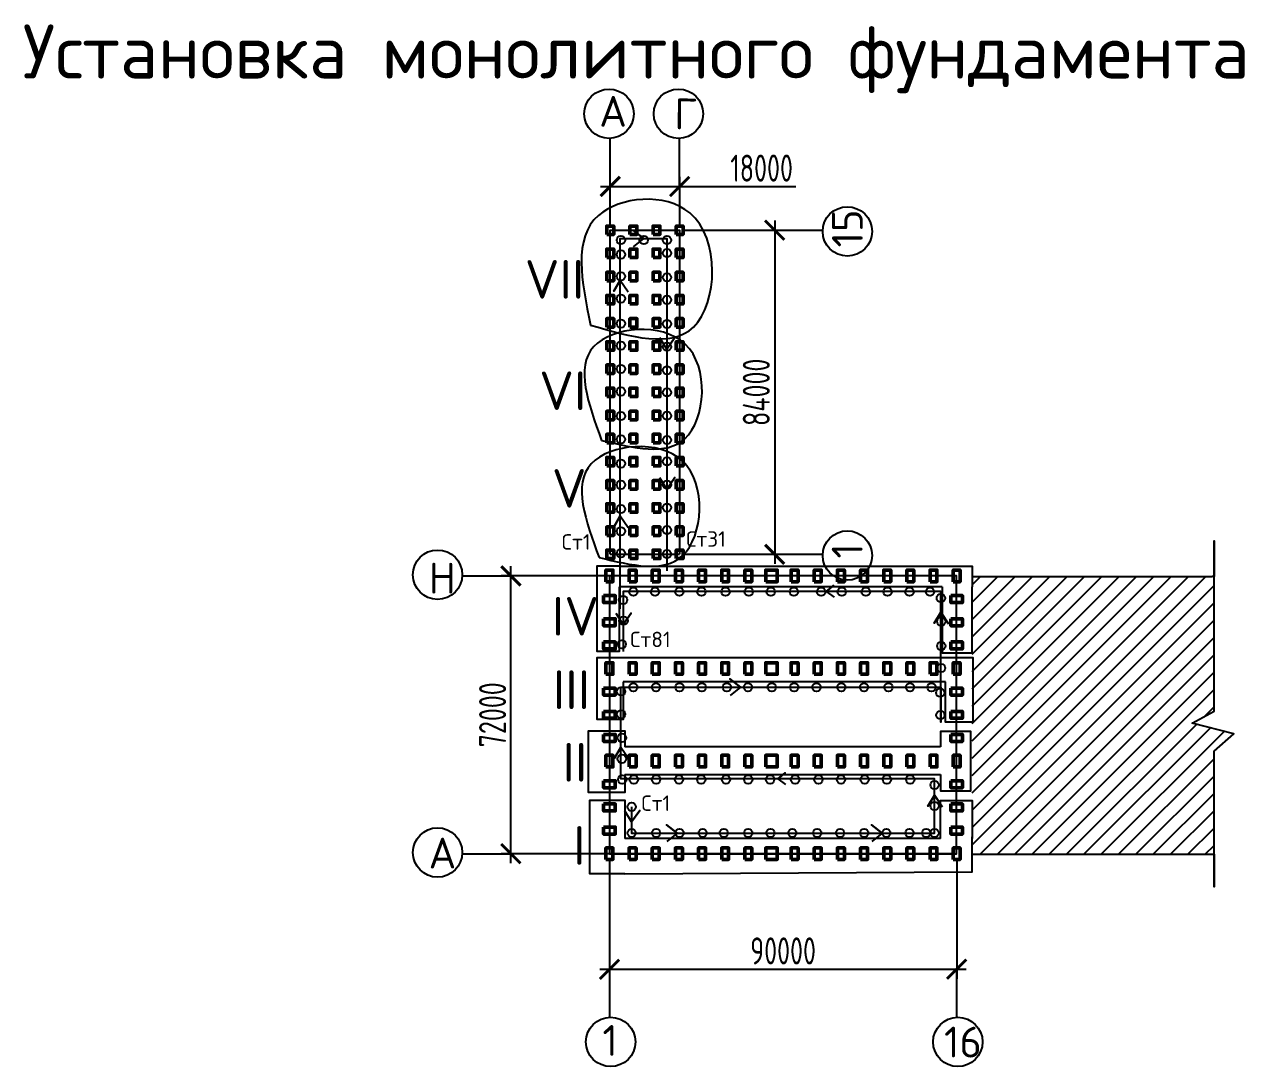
# Paper-space layout 'кал.план' of a CAD drawing. Header units: millimetres. Extents: x 0 to 2359, y 0 to 678.
# Drawn here: x 1837.6 to 1995.8, y 349.8 to 484.9 of the extents above; entities that cross this region are included whole.
import ezdxf

# ---------------------------------------------------------------- set-up
doc = ezdxf.new("R2010")
doc.units = ezdxf.units.MM
doc.header["$LTSCALE"] = 0.5
doc.layers.add('размеры', color=7, linetype='Continuous')
doc.layers.add('тонкие', color=7, linetype='Continuous')
doc.layers.add('ТОЛСТЫЕ', color=1, linetype='Continuous', lineweight=50)
doc.layers.add('ТОНКИЕе', color=7, linetype='Continuous', lineweight=25)
doc.styles.add('Наклонный', font='isocpeur.ttf', dxfattribs={"width": 0.7, "height": 3.5})
doc.styles.add('Наклонный 5', font='isocpeur.ttf', dxfattribs={"height": 7})
doc.dimstyles.new('СТРОИТЕЛЬНЫЙ', dxfattribs={"dimtxt": 3.5, "dimasz": 2.5, "dimexe": 1.25, "dimexo": 0.625, "dimtad": 1, "dimdec": 0, "dimlfac": 500, "dimdsep": 46, "dimtxsty": 'Наклонный', "dimblk1": 'ARCHTICK', "dimblk2": 'ARCHTICK', "dimsah": 1, "dimcen": 0, "dimdle": 1.25, "dimadec": 0, "dimazin": 0, "dimtfac": 0.75, "dimtdec": 0, "dimtmove": 0, "dimatfit": 3, "dimldrblk": 'ARCHTICK', "dimfxl": 1, "dimtolj": 1, "dimtzin": 0, "dimarcsym": 0})

# ---------------------------------------------------------------- blocks, each defined once
blk = doc.blocks.new('_ArchTick')
at = {"color": 0, "linetype": 'ByBlock', "const_width": 0.15}
blk.add_lwpolyline([(-0.5, -0.5), (0.5, 0.5)], dxfattribs=at)
blk = doc.blocks.new('*D833')
at = {"layer": 'Defpoints', "color": 0, "transparency": 16777216}
for p in [(1913.47, 377.41), (1958.47, 377.41), (1958.47, 362.43)]:
    blk.add_point(p, dxfattribs=at)
at = {"layer": 'размеры', "color": 0, "lineweight": -2, "transparency": 16777216}
for p, q in [((1913.47, 376.78), (1913.47, 361.18)), ((1958.47, 376.78), (1958.47, 361.18)), ((1912.22, 362.43), (1959.72, 362.43))]:
    blk.add_line(p, q, dxfattribs=at)
at = {"layer": 'размеры', "color": 0, "lineweight": -2, "transparency": 16777216, "xscale": 2.5, "yscale": 2.5, "zscale": 2.5, "rotation": 180}
blk.add_blockref('_ArchTick', (1913.47, 362.43), dxfattribs=at)
at = {"layer": 'размеры', "color": 0, "lineweight": -2, "transparency": 16777216, "xscale": 2.5, "yscale": 2.5, "zscale": 2.5}
blk.add_blockref('_ArchTick', (1958.47, 362.43), dxfattribs=at)
at = {"layer": 'размеры', "color": 0, "transparency": 16777216, "insert": (1935.97, 364.81), "char_height": 3.5, "attachment_point": 5, "style": 'Наклонный'}
blk.add_mtext('\\A1;90000', dxfattribs=at)
blk = doc.blocks.new('*D796')
at = {"layer": 'Defpoints', "color": 0, "transparency": 16777216}
for p in [(1922.57, 463.89), (1913.57, 458.21), (1922.57, 458.21)]:
    blk.add_point(p, dxfattribs=at)
at = {"layer": 'размеры', "color": 0, "lineweight": -2, "transparency": 16777216}
for p, q in [((1913.57, 458.84), (1913.57, 465.14)), ((1922.57, 458.84), (1922.57, 465.14)), ((1912.32, 463.89), (1922.57, 463.89)), ((1922.57, 463.89), (1937.61, 463.89))]:
    blk.add_line(p, q, dxfattribs=at)
at = {"layer": 'размеры', "color": 0, "lineweight": -2, "transparency": 16777216, "xscale": 2.5, "yscale": 2.5, "zscale": 2.5, "rotation": 180}
blk.add_blockref('_ArchTick', (1913.57, 463.89), dxfattribs=at)
at = {"layer": 'размеры', "color": 0, "lineweight": -2, "transparency": 16777216, "xscale": 2.5, "yscale": 2.5, "zscale": 2.5}
blk.add_blockref('_ArchTick', (1922.57, 463.89), dxfattribs=at)
at = {"layer": 'размеры', "color": 0, "transparency": 16777216, "insert": (1933.19, 466.26), "char_height": 3.5, "attachment_point": 5, "style": 'Наклонный'}
blk.add_mtext('\\A1;18000', dxfattribs=at)
blk = doc.blocks.new('*D798')
at = {"layer": 'Defpoints', "color": 0, "transparency": 16777216}
for p in [(1922.57, 458.21), (1922.57, 416.21), (1934.88, 416.21)]:
    blk.add_point(p, dxfattribs=at)
at = {"layer": 'размеры', "color": 0, "lineweight": -2, "transparency": 16777216}
for p, q in [((1934.88, 459.46), (1934.88, 414.96)), ((1923.19, 458.21), (1936.13, 458.21)), ((1923.19, 416.21), (1936.13, 416.21))]:
    blk.add_line(p, q, dxfattribs=at)
at = {"layer": 'размеры', "color": 0, "lineweight": -2, "transparency": 16777216, "xscale": 2.5, "yscale": 2.5, "zscale": 2.5}
for p, rotation in [((1934.88, 458.21), 90), ((1934.88, 416.21), 270)]:
    blk.add_blockref('_ArchTick', p, dxfattribs=dict(at, rotation=rotation))
at = {"layer": 'размеры', "color": 0, "transparency": 16777216, "insert": (1932.5, 437.21), "char_height": 3.5, "attachment_point": 5, "rotation": 90, "style": 'Наклонный'}
blk.add_mtext('\\A1;84000', dxfattribs=at)
blk = doc.blocks.new('*D799')
at = {"layer": 'Defpoints', "color": 0, "transparency": 16777216}
for p in [(1900.69, 413.41), (1958.51, 413.41), (1958.51, 377.41)]:
    blk.add_point(p, dxfattribs=at)
at = {"layer": 'размеры', "color": 0, "lineweight": -2, "transparency": 16777216}
for p, q in [((1900.69, 376.16), (1900.69, 414.66)), ((1957.88, 413.41), (1899.44, 413.41)), ((1957.88, 377.41), (1899.44, 377.41))]:
    blk.add_line(p, q, dxfattribs=at)
at = {"layer": 'размеры', "color": 0, "lineweight": -2, "transparency": 16777216, "xscale": 2.5, "yscale": 2.5, "zscale": 2.5}
for p, rotation in [((1900.69, 413.41), 90), ((1900.69, 377.41), 270)]:
    blk.add_blockref('_ArchTick', p, dxfattribs=dict(at, rotation=rotation))
at = {"layer": 'размеры', "color": 0, "transparency": 16777216, "insert": (1898.32, 395.41), "char_height": 3.5, "attachment_point": 5, "rotation": 90, "style": 'Наклонный'}
blk.add_mtext('\\A1;72000', dxfattribs=at)

psp = doc.layouts.new('кал.план')

# ---------------------------------------------------------------- hatches: boundary and pattern name
at = {"layer": 'тонкие', "transparency": 33554687}
h = psp.add_hatch(dxfattribs=at)
h.set_pattern_fill('ANSI31', scale=0.5)
h.set_pattern_definition([(45, (1571.1928, -176.864), (-1.122532, 1.122532), [])])
h.paths.add_polyline_path([(1991.8257, 413.3309), (1991.5879, 413.3309), (1960.4829, 413.3309), (1960.4829, 377.3309), (1991.8257, 377.3309), (1991.8257, 390.6893), (1994.3826, 392.9431), (1988.9765, 394.3393), (1991.8257, 395.8886)])

# ---------------------------------------------------------------- linework, layer by layer
at = {"layer": 'ТОЛСТЫЕ', "color": 0}
for points in [[(1913.1152, 457.6607), (1913.1152, 458.7607), (1914.0152, 458.7607), (1914.0152, 457.6607), (1913.1152, 457.6607)], [(1916.1152, 457.6607), (1916.1152, 458.7607), (1917.0152, 458.7607), (1917.0152, 457.6607), (1916.1152, 457.6607)], [(1919.1152, 457.6607), (1919.1152, 458.7607), (1920.0152, 458.7607), (1920.0152, 457.6607), (1919.1152, 457.6607)], [(1922.1152, 457.6607), (1922.1152, 458.7607), (1923.0152, 458.7607), (1923.0152, 457.6607), (1922.1152, 457.6607)], [(1913.1152, 454.6607), (1913.1152, 455.7607), (1914.0152, 455.7607), (1914.0152, 454.6607), (1913.1152, 454.6607)], [(1916.1152, 454.6607), (1916.1152, 455.7607), (1917.0152, 455.7607), (1917.0152, 454.6607), (1916.1152, 454.6607)], [(1919.1152, 454.6607), (1919.1152, 455.7607), (1920.0152, 455.7607), (1920.0152, 454.6607), (1919.1152, 454.6607)], [(1922.1152, 454.6607), (1922.1152, 455.7607), (1923.0152, 455.7607), (1923.0152, 454.6607), (1922.1152, 454.6607)], [(1913.1152, 451.6607), (1913.1152, 452.7607), (1914.0152, 452.7607), (1914.0152, 451.6607), (1913.1152, 451.6607)], [(1916.1152, 451.6607), (1916.1152, 452.7607), (1917.0152, 452.7607), (1917.0152, 451.6607), (1916.1152, 451.6607)], [(1919.1152, 451.6607), (1919.1152, 452.7607), (1920.0152, 452.7607), (1920.0152, 451.6607), (1919.1152, 451.6607)], [(1922.1152, 451.6607), (1922.1152, 452.7607), (1923.0152, 452.7607), (1923.0152, 451.6607), (1922.1152, 451.6607)], [(1913.1152, 448.6607), (1913.1152, 449.7607), (1914.0152, 449.7607), (1914.0152, 448.6607), (1913.1152, 448.6607)], [(1916.1152, 448.6607), (1916.1152, 449.7607), (1917.0152, 449.7607), (1917.0152, 448.6607), (1916.1152, 448.6607)], [(1919.1152, 448.6607), (1919.1152, 449.7607), (1920.0152, 449.7607), (1920.0152, 448.6607), (1919.1152, 448.6607)], [(1922.1152, 448.6607), (1922.1152, 449.7607), (1923.0152, 449.7607), (1923.0152, 448.6607), (1922.1152, 448.6607)], [(1913.1152, 445.6607), (1913.1152, 446.7607), (1914.0152, 446.7607), (1914.0152, 445.6607), (1913.1152, 445.6607)], [(1916.1152, 445.6607), (1916.1152, 446.7607), (1917.0152, 446.7607), (1917.0152, 445.6607), (1916.1152, 445.6607)], [(1919.1152, 445.6607), (1919.1152, 446.7607), (1920.0152, 446.7607), (1920.0152, 445.6607), (1919.1152, 445.6607)], [(1922.1152, 445.6607), (1922.1152, 446.7607), (1923.0152, 446.7607), (1923.0152, 445.6607), (1922.1152, 445.6607)], [(1913.1152, 442.6607), (1913.1152, 443.7607), (1914.0152, 443.7607), (1914.0152, 442.6607), (1913.1152, 442.6607)], [(1916.1152, 442.6607), (1916.1152, 443.7607), (1917.0152, 443.7607), (1917.0152, 442.6607), (1916.1152, 442.6607)], [(1919.1152, 442.6607), (1919.1152, 443.7607), (1920.0152, 443.7607), (1920.0152, 442.6607), (1919.1152, 442.6607)], [(1922.1152, 442.6607), (1922.1152, 443.7607), (1923.0152, 443.7607), (1923.0152, 442.6607), (1922.1152, 442.6607)], [(1913.1152, 439.6607), (1913.1152, 440.7607), (1914.0152, 440.7607), (1914.0152, 439.6607), (1913.1152, 439.6607)], [(1916.1152, 439.6607), (1916.1152, 440.7607), (1917.0152, 440.7607), (1917.0152, 439.6607), (1916.1152, 439.6607)], [(1919.1152, 439.6607), (1919.1152, 440.7607), (1920.0152, 440.7607), (1920.0152, 439.6607), (1919.1152, 439.6607)], [(1922.1152, 439.6607), (1922.1152, 440.7607), (1923.0152, 440.7607), (1923.0152, 439.6607), (1922.1152, 439.6607)], [(1913.1152, 436.6607), (1913.1152, 437.7607), (1914.0152, 437.7607), (1914.0152, 436.6607), (1913.1152, 436.6607)], [(1916.1152, 436.6607), (1916.1152, 437.7607), (1917.0152, 437.7607), (1917.0152, 436.6607), (1916.1152, 436.6607)], [(1919.1152, 436.6607), (1919.1152, 437.7607), (1920.0152, 437.7607), (1920.0152, 436.6607), (1919.1152, 436.6607)], [(1922.1152, 436.6607), (1922.1152, 437.7607), (1923.0152, 437.7607), (1923.0152, 436.6607), (1922.1152, 436.6607)], [(1913.1152, 433.6607), (1913.1152, 434.7607), (1914.0152, 434.7607), (1914.0152, 433.6607), (1913.1152, 433.6607)], [(1916.1152, 433.6607), (1916.1152, 434.7607), (1917.0152, 434.7607), (1917.0152, 433.6607), (1916.1152, 433.6607)], [(1919.1152, 433.6607), (1919.1152, 434.7607), (1920.0152, 434.7607), (1920.0152, 433.6607), (1919.1152, 433.6607)], [(1922.1152, 433.6607), (1922.1152, 434.7607), (1923.0152, 434.7607), (1923.0152, 433.6607), (1922.1152, 433.6607)], [(1913.1152, 430.6607), (1913.1152, 431.7607), (1914.0152, 431.7607), (1914.0152, 430.6607), (1913.1152, 430.6607)], [(1916.1152, 430.6607), (1916.1152, 431.7607), (1917.0152, 431.7607), (1917.0152, 430.6607), (1916.1152, 430.6607)], [(1919.1152, 430.6607), (1919.1152, 431.7607), (1920.0152, 431.7607), (1920.0152, 430.6607), (1919.1152, 430.6607)], [(1922.1152, 430.6607), (1922.1152, 431.7607), (1923.0152, 431.7607), (1923.0152, 430.6607), (1922.1152, 430.6607)], [(1913.1152, 427.6607), (1913.1152, 428.7607), (1914.0152, 428.7607), (1914.0152, 427.6607), (1913.1152, 427.6607)], [(1916.1152, 427.6607), (1916.1152, 428.7607), (1917.0152, 428.7607), (1917.0152, 427.6607), (1916.1152, 427.6607)], [(1919.1152, 427.6607), (1919.1152, 428.7607), (1920.0152, 428.7607), (1920.0152, 427.6607), (1919.1152, 427.6607)], [(1922.1152, 427.6607), (1922.1152, 428.7607), (1923.0152, 428.7607), (1923.0152, 427.6607), (1922.1152, 427.6607)], [(1913.1152, 424.6607), (1913.1152, 425.7607), (1914.0152, 425.7607), (1914.0152, 424.6607), (1913.1152, 424.6607)], [(1916.1152, 424.6607), (1916.1152, 425.7607), (1917.0152, 425.7607), (1917.0152, 424.6607), (1916.1152, 424.6607)], [(1919.1152, 424.6607), (1919.1152, 425.7607), (1920.0152, 425.7607), (1920.0152, 424.6607), (1919.1152, 424.6607)], [(1922.1152, 424.6607), (1922.1152, 425.7607), (1923.0152, 425.7607), (1923.0152, 424.6607), (1922.1152, 424.6607)], [(1913.1152, 421.6607), (1913.1152, 422.7607), (1914.0152, 422.7607), (1914.0152, 421.6607), (1913.1152, 421.6607)], [(1916.1152, 421.6607), (1916.1152, 422.7607), (1917.0152, 422.7607), (1917.0152, 421.6607), (1916.1152, 421.6607)], [(1919.1152, 421.6607), (1919.1152, 422.7607), (1920.0152, 422.7607), (1920.0152, 421.6607), (1919.1152, 421.6607)], [(1922.1152, 421.6607), (1922.1152, 422.7607), (1923.0152, 422.7607), (1923.0152, 421.6607), (1922.1152, 421.6607)], [(1913.1152, 418.6607), (1913.1152, 419.7607), (1914.0152, 419.7607), (1914.0152, 418.6607), (1913.1152, 418.6607)], [(1913.1152, 418.6607), (1913.1152, 419.7607), (1914.0152, 419.7607), (1914.0152, 418.6607), (1913.1152, 418.6607)], [(1916.1152, 418.6607), (1916.1152, 419.7607), (1917.0152, 419.7607), (1917.0152, 418.6607), (1916.1152, 418.6607)], [(1916.1152, 418.6607), (1916.1152, 419.7607), (1917.0152, 419.7607), (1917.0152, 418.6607), (1916.1152, 418.6607)], [(1919.1152, 418.6607), (1919.1152, 419.7607), (1920.0152, 419.7607), (1920.0152, 418.6607), (1919.1152, 418.6607)], [(1919.1152, 418.6607), (1919.1152, 419.7607), (1920.0152, 419.7607), (1920.0152, 418.6607), (1919.1152, 418.6607)], [(1922.1152, 418.6607), (1922.1152, 419.7607), (1923.0152, 419.7607), (1923.0152, 418.6607), (1922.1152, 418.6607)], [(1922.1152, 418.6607), (1922.1152, 419.7607), (1923.0152, 419.7607), (1923.0152, 418.6607), (1922.1152, 418.6607)], [(1913.1152, 415.6607), (1913.1152, 416.7607), (1914.0152, 416.7607), (1914.0152, 415.6607), (1913.1152, 415.6607)], [(1916.1152, 415.6607), (1916.1152, 416.7607), (1917.0152, 416.7607), (1917.0152, 415.6607), (1916.1152, 415.6607)], [(1919.1152, 415.6607), (1919.1152, 416.7607), (1920.0152, 416.7607), (1920.0152, 415.6607), (1919.1152, 415.6607)], [(1922.1152, 415.6607), (1922.1152, 416.7607), (1923.0152, 416.7607), (1923.0152, 415.6607), (1922.1152, 415.6607)], [(1913.0152, 412.6578), (1913.0152, 414.1578), (1913.9152, 414.1578), (1913.9152, 412.6578), (1913.0152, 412.6578)], [(1916.0152, 412.6578), (1916.0152, 414.1578), (1916.9152, 414.1578), (1916.9152, 412.6578), (1916.0152, 412.6578)], [(1919.0152, 412.6578), (1919.0152, 414.1578), (1919.9152, 414.1578), (1919.9152, 412.6578), (1919.0152, 412.6578)], [(1922.0152, 412.6578), (1922.0152, 414.1578), (1922.9152, 414.1578), (1922.9152, 412.6578), (1922.0152, 412.6578)], [(1925.0152, 412.6578), (1925.0152, 414.1578), (1925.9152, 414.1578), (1925.9152, 412.6578), (1925.0152, 412.6578)], [(1928.0152, 412.6578), (1928.0152, 414.1578), (1928.9152, 414.1578), (1928.9152, 412.6578), (1928.0152, 412.6578)], [(1931.0152, 412.6578), (1931.0152, 414.1578), (1931.9152, 414.1578), (1931.9152, 412.6578), (1931.0152, 412.6578)], [(1933.7152, 412.6578), (1933.7152, 414.1578), (1935.2152, 414.1578), (1935.2152, 412.6578), (1933.7152, 412.6578)], [(1937.0152, 412.6578), (1937.0152, 414.1578), (1937.9152, 414.1578), (1937.9152, 412.6578), (1937.0152, 412.6578)], [(1940.0152, 412.6578), (1940.0152, 414.1578), (1940.9152, 414.1578), (1940.9152, 412.6578), (1940.0152, 412.6578)], [(1943.0152, 412.6578), (1943.0152, 414.1578), (1943.9152, 414.1578), (1943.9152, 412.6578), (1943.0152, 412.6578)], [(1946.0152, 412.6578), (1946.0152, 414.1578), (1946.9152, 414.1578), (1946.9152, 412.6578), (1946.0152, 412.6578)], [(1949.0152, 412.6578), (1949.0152, 414.1578), (1949.9152, 414.1578), (1949.9152, 412.6578), (1949.0152, 412.6578)], [(1952.0152, 412.6578), (1952.0152, 414.1578), (1952.9152, 414.1578), (1952.9152, 412.6578), (1952.0152, 412.6578)], [(1955.0152, 412.6578), (1955.0152, 414.1578), (1955.9152, 414.1578), (1955.9152, 412.6578), (1955.0152, 412.6578)], [(1958.0152, 412.6578), (1958.0152, 414.1578), (1958.9152, 414.1578), (1958.9152, 412.6578), (1958.0152, 412.6578)], [(1912.7152, 410.8578), (1914.2152, 410.8578), (1914.2152, 409.9578), (1912.7152, 409.9578), (1912.7152, 410.8578)], [(1957.7152, 410.8578), (1959.2152, 410.8578), (1959.2152, 409.9578), (1957.7152, 409.9578), (1957.7152, 410.8578)], [(1912.7152, 407.8578), (1914.2152, 407.8578), (1914.2152, 406.9578), (1912.7152, 406.9578), (1912.7152, 407.8578)], [(1957.7152, 407.8578), (1959.2152, 407.8578), (1959.2152, 406.9578), (1957.7152, 406.9578), (1957.7152, 407.8578)], [(1912.7152, 404.8578), (1914.2152, 404.8578), (1914.2152, 403.9578), (1912.7152, 403.9578), (1912.7152, 404.8578)], [(1957.7152, 404.8578), (1959.2152, 404.8578), (1959.2152, 403.9578), (1957.7152, 403.9578), (1957.7152, 404.8578)], [(1913.0152, 400.6578), (1913.0152, 402.1578), (1913.9152, 402.1578), (1913.9152, 400.6578), (1913.0152, 400.6578)], [(1916.0152, 400.6578), (1916.0152, 402.1578), (1916.9152, 402.1578), (1916.9152, 400.6578), (1916.0152, 400.6578)], [(1919.0152, 400.6578), (1919.0152, 402.1578), (1919.9152, 402.1578), (1919.9152, 400.6578), (1919.0152, 400.6578)], [(1922.0152, 400.6578), (1922.0152, 402.1578), (1922.9152, 402.1578), (1922.9152, 400.6578), (1922.0152, 400.6578)], [(1925.0152, 400.6578), (1925.0152, 402.1578), (1925.9152, 402.1578), (1925.9152, 400.6578), (1925.0152, 400.6578)], [(1928.0152, 400.6578), (1928.0152, 402.1578), (1928.9152, 402.1578), (1928.9152, 400.6578), (1928.0152, 400.6578)], [(1931.0152, 400.6578), (1931.0152, 402.1578), (1931.9152, 402.1578), (1931.9152, 400.6578), (1931.0152, 400.6578)], [(1933.7152, 400.6578), (1933.7152, 402.1578), (1935.2152, 402.1578), (1935.2152, 400.6578), (1933.7152, 400.6578)], [(1937.0152, 400.6578), (1937.0152, 402.1578), (1937.9152, 402.1578), (1937.9152, 400.6578), (1937.0152, 400.6578)], [(1940.0152, 400.6578), (1940.0152, 402.1578), (1940.9152, 402.1578), (1940.9152, 400.6578), (1940.0152, 400.6578)], [(1943.0152, 400.6578), (1943.0152, 402.1578), (1943.9152, 402.1578), (1943.9152, 400.6578), (1943.0152, 400.6578)], [(1946.0152, 400.6578), (1946.0152, 402.1578), (1946.9152, 402.1578), (1946.9152, 400.6578), (1946.0152, 400.6578)], [(1949.0152, 400.6578), (1949.0152, 402.1578), (1949.9152, 402.1578), (1949.9152, 400.6578), (1949.0152, 400.6578)], [(1952.0152, 400.6578), (1952.0152, 402.1578), (1952.9152, 402.1578), (1952.9152, 400.6578), (1952.0152, 400.6578)], [(1955.0152, 400.6578), (1955.0152, 402.1578), (1955.9152, 402.1578), (1955.9152, 400.6578), (1955.0152, 400.6578)], [(1958.0152, 400.6578), (1958.0152, 402.1578), (1958.9152, 402.1578), (1958.9152, 400.6578), (1958.0152, 400.6578)], [(1912.7152, 398.8578), (1914.2152, 398.8578), (1914.2152, 397.9578), (1912.7152, 397.9578), (1912.7152, 398.8578)], [(1957.7152, 398.8578), (1959.2152, 398.8578), (1959.2152, 397.9578), (1957.7152, 397.9578), (1957.7152, 398.8578)], [(1912.7152, 395.8578), (1914.2152, 395.8578), (1914.2152, 394.9578), (1912.7152, 394.9578), (1912.7152, 395.8578)], [(1957.7152, 395.8578), (1959.2152, 395.8578), (1959.2152, 394.9578), (1957.7152, 394.9578), (1957.7152, 395.8578)], [(1912.7152, 392.8578), (1914.2152, 392.8578), (1914.2152, 391.9578), (1912.7152, 391.9578), (1912.7152, 392.8578)], [(1957.7152, 392.8578), (1959.2152, 392.8578), (1959.2152, 391.9578), (1957.7152, 391.9578), (1957.7152, 392.8578)], [(1913.0152, 388.6578), (1913.0152, 390.1578), (1913.9152, 390.1578), (1913.9152, 388.6578), (1913.0152, 388.6578)], [(1916.0152, 388.6578), (1916.0152, 390.1578), (1916.9152, 390.1578), (1916.9152, 388.6578), (1916.0152, 388.6578)], [(1919.0152, 388.6578), (1919.0152, 390.1578), (1919.9152, 390.1578), (1919.9152, 388.6578), (1919.0152, 388.6578)], [(1922.0152, 388.6578), (1922.0152, 390.1578), (1922.9152, 390.1578), (1922.9152, 388.6578), (1922.0152, 388.6578)], [(1925.0152, 388.6578), (1925.0152, 390.1578), (1925.9152, 390.1578), (1925.9152, 388.6578), (1925.0152, 388.6578)], [(1928.0152, 388.6578), (1928.0152, 390.1578), (1928.9152, 390.1578), (1928.9152, 388.6578), (1928.0152, 388.6578)], [(1931.0152, 388.6578), (1931.0152, 390.1578), (1931.9152, 390.1578), (1931.9152, 388.6578), (1931.0152, 388.6578)], [(1933.7152, 388.6578), (1933.7152, 390.1578), (1935.2152, 390.1578), (1935.2152, 388.6578), (1933.7152, 388.6578)], [(1937.0152, 388.6578), (1937.0152, 390.1578), (1937.9152, 390.1578), (1937.9152, 388.6578), (1937.0152, 388.6578)], [(1940.0152, 388.6578), (1940.0152, 390.1578), (1940.9152, 390.1578), (1940.9152, 388.6578), (1940.0152, 388.6578)], [(1943.0152, 388.6578), (1943.0152, 390.1578), (1943.9152, 390.1578), (1943.9152, 388.6578), (1943.0152, 388.6578)], [(1946.0152, 388.6578), (1946.0152, 390.1578), (1946.9152, 390.1578), (1946.9152, 388.6578), (1946.0152, 388.6578)], [(1949.0152, 388.6578), (1949.0152, 390.1578), (1949.9152, 390.1578), (1949.9152, 388.6578), (1949.0152, 388.6578)], [(1952.0152, 388.6578), (1952.0152, 390.1578), (1952.9152, 390.1578), (1952.9152, 388.6578), (1952.0152, 388.6578)], [(1955.0152, 388.6578), (1955.0152, 390.1578), (1955.9152, 390.1578), (1955.9152, 388.6578), (1955.0152, 388.6578)], [(1958.0152, 388.6578), (1958.0152, 390.1578), (1958.9152, 390.1578), (1958.9152, 388.6578), (1958.0152, 388.6578)], [(1912.7152, 386.8578), (1914.2152, 386.8578), (1914.2152, 385.9578), (1912.7152, 385.9578), (1912.7152, 386.8578)], [(1957.7152, 386.8578), (1959.2152, 386.8578), (1959.2152, 385.9578), (1957.7152, 385.9578), (1957.7152, 386.8578)], [(1912.7152, 383.8578), (1914.2152, 383.8578), (1914.2152, 382.9578), (1912.7152, 382.9578), (1912.7152, 383.8578)], [(1957.7152, 383.8578), (1959.2152, 383.8578), (1959.2152, 382.9578), (1957.7152, 382.9578), (1957.7152, 383.8578)], [(1912.7152, 380.8578), (1914.2152, 380.8578), (1914.2152, 379.9578), (1912.7152, 379.9578), (1912.7152, 380.8578)], [(1957.7152, 380.8578), (1959.2152, 380.8578), (1959.2152, 379.9578), (1957.7152, 379.9578), (1957.7152, 380.8578)], [(1913.0152, 376.6578), (1913.0152, 378.1578), (1913.9152, 378.1578), (1913.9152, 376.6578), (1913.0152, 376.6578)], [(1916.0152, 376.6578), (1916.0152, 378.1578), (1916.9152, 378.1578), (1916.9152, 376.6578), (1916.0152, 376.6578)], [(1919.0152, 376.6578), (1919.0152, 378.1578), (1919.9152, 378.1578), (1919.9152, 376.6578), (1919.0152, 376.6578)], [(1922.0152, 376.6578), (1922.0152, 378.1578), (1922.9152, 378.1578), (1922.9152, 376.6578), (1922.0152, 376.6578)], [(1925.0152, 376.6578), (1925.0152, 378.1578), (1925.9152, 378.1578), (1925.9152, 376.6578), (1925.0152, 376.6578)], [(1928.0152, 376.6578), (1928.0152, 378.1578), (1928.9152, 378.1578), (1928.9152, 376.6578), (1928.0152, 376.6578)], [(1931.0152, 376.6578), (1931.0152, 378.1578), (1931.9152, 378.1578), (1931.9152, 376.6578), (1931.0152, 376.6578)], [(1933.7152, 376.6578), (1933.7152, 378.1578), (1935.2152, 378.1578), (1935.2152, 376.6578), (1933.7152, 376.6578)], [(1937.0152, 376.6578), (1937.0152, 378.1578), (1937.9152, 378.1578), (1937.9152, 376.6578), (1937.0152, 376.6578)], [(1940.0152, 376.6578), (1940.0152, 378.1578), (1940.9152, 378.1578), (1940.9152, 376.6578), (1940.0152, 376.6578)], [(1943.0152, 376.6578), (1943.0152, 378.1578), (1943.9152, 378.1578), (1943.9152, 376.6578), (1943.0152, 376.6578)], [(1946.0152, 376.6578), (1946.0152, 378.1578), (1946.9152, 378.1578), (1946.9152, 376.6578), (1946.0152, 376.6578)], [(1949.0152, 376.6578), (1949.0152, 378.1578), (1949.9152, 378.1578), (1949.9152, 376.6578), (1949.0152, 376.6578)], [(1952.0152, 376.6578), (1952.0152, 378.1578), (1952.9152, 378.1578), (1952.9152, 376.6578), (1952.0152, 376.6578)], [(1955.0152, 376.6578), (1955.0152, 378.1578), (1955.9152, 378.1578), (1955.9152, 376.6578), (1955.0152, 376.6578)], [(1958.0152, 376.6578), (1958.0152, 378.1578), (1958.9152, 378.1578), (1958.9152, 376.6578), (1958.0152, 376.6578)]]:
    psp.add_lwpolyline(points, dxfattribs=at)
at = {"layer": 'ТОНКИЕе', "color": 0}
for points in [[(1913.5652, 463.8883), (1913.5652, 470.113)], [(1922.5652, 463.8883), (1922.5652, 470.113)], [(1913.5652, 416.2107), (1913.5652, 458.2107), (1922.5652, 458.2107), (1922.5652, 416.2107)], [(1934.8797, 458.2107), (1941.1044, 458.2107)], [(1960.4829, 377.3309), (1991.8257, 377.3309), (1991.8257, 373.1102), (1991.8257, 390.6893), (1994.3826, 392.9431), (1988.9765, 394.3393), (1991.8257, 395.8886), (1991.8257, 417.971), (1991.8257, 413.3309), (1991.5879, 413.3309)], [(1913.5652, 416.2107), (1922.5652, 416.2107)], [(1934.8797, 416.2107), (1941.1044, 416.2107)], [(1914.7758, 414.6822), (1911.8194, 414.6822), (1911.8194, 403.6422), (1914.7758, 403.6422), (1914.7758, 411.9797)], [(1914.7758, 414.6822), (1960.4829, 414.6822), (1960.4829, 411.9797)], [(1894.4671, 413.4078), (1900.6918, 413.4078)], [(1913.4652, 377.4078), (1958.4652, 377.4078), (1958.4652, 413.4078), (1913.4652, 413.4078), (1913.4652, 377.4078)], [(1960.4829, 413.3309), (1991.5879, 413.3309)], [(1956.5818, 411.9797), (1914.7758, 411.9797)], [(1956.5818, 411.9797), (1956.5818, 403.4508), (1960.4829, 403.4508), (1960.4829, 411.9797)], [(1915.2542, 399.6959), (1915.2542, 394.8107), (1911.8775, 394.8107), (1911.8775, 402.8567), (1915.2542, 402.8567)], [(1915.2542, 402.8567), (1957.0026, 402.8567)], [(1957.0026, 402.8567), (1960.544, 402.8567), (1960.544, 394.4708), (1957.0026, 394.4708), (1957.0026, 399.6959)], [(1957.0026, 399.6959), (1915.2542, 399.6959)], [(1915.4501, 387.6624), (1915.4501, 385.3204), (1910.7708, 385.3204), (1910.7708, 393.3501), (1915.4501, 393.3501), (1915.4501, 391.2471)], [(1956.3675, 387.6624), (1956.3675, 385.5437), (1960.3092, 385.5437), (1960.3092, 393.2546), (1956.3675, 393.2546), (1956.3675, 391.2471)], [(1956.3675, 391.2471), (1915.4501, 391.2471)], [(1915.4501, 387.6624), (1956.3675, 387.6624)], [(1915.4501, 374.8164), (1910.9104, 374.8164), (1910.9104, 384.3588), (1915.4501, 384.3588), (1915.4501, 379.382)], [(1956.3675, 379.382), (1956.3675, 384.3115), (1960.4669, 384.3115), (1960.4669, 379.382)], [(1915.4501, 374.8164), (1960.4829, 375.0481), (1960.4829, 379.6138)], [(1894.4671, 377.4078), (1900.6918, 377.4078)], [(1913.4652, 362.4347), (1913.4652, 356.2099)], [(1958.4652, 362.4347), (1958.4652, 356.2099)]]:
    psp.add_lwpolyline(points, dxfattribs=at)
at = {"layer": 'ТОНКИЕе', "color": 1}
for points in [[(1914.8731, 409.1321), (1914.8731, 457.123), (1920.9093, 457.123), (1920.9093, 414.0684)], [(1917.8912, 457.123), (1916.5191, 458.2029), (1917.8912, 457.123), (1916.5514, 456.042)], [(1914.8731, 451.7435), (1914.0161, 450.3077), (1914.8731, 451.7435), (1915.878, 450.2262)], [(1920.9093, 442.8093), (1921.9514, 444.2944), (1920.9093, 442.8093), (1920.0032, 444.2518)], [(1920.9093, 424.6607), (1921.9514, 426.1457), (1920.9093, 424.6607), (1920.0032, 426.1032)], [(1914.8731, 421.1819), (1914.0161, 419.7461), (1914.8731, 421.1819), (1915.878, 419.6646)], [(1916.3447, 383.4831), (1916.3447, 380.0856), (1955.6012, 380.0856), (1955.6012, 387.128), (1914.9583, 387.128), (1914.9583, 398.978), (1956.4023, 398.978), (1956.4023, 394.4362), (1956.4023, 411.4012), (1915.2256, 411.4012), (1915.2256, 403.6028)], [(1941.5656, 411.4012), (1942.5147, 412.173), (1941.5656, 411.4012), (1942.5866, 410.6533)], [(1915.2256, 407.093), (1916.2677, 408.578), (1915.2256, 407.093), (1914.3195, 408.5354)], [(1956.4023, 408.7131), (1955.5453, 407.2773), (1956.4023, 408.7131), (1957.4072, 407.1958)], [(1930.4347, 398.978), (1929.0626, 400.0578), (1930.4347, 398.978), (1929.0948, 397.897)], [(1914.9583, 391.2301), (1914.1013, 389.7943), (1914.9583, 391.2301), (1915.9632, 389.7127)], [(1935.2798, 387.128), (1936.2289, 387.8998), (1935.2798, 387.128), (1936.3008, 386.3802)], [(1955.6012, 384.9889), (1954.7442, 383.5531), (1955.6012, 384.9889), (1956.6061, 383.4716)], [(1916.3447, 381.5324), (1917.3868, 383.0174), (1916.3447, 381.5324), (1915.4386, 382.9748)], [(1922.224, 380.0856), (1920.8519, 381.1654), (1922.224, 380.0856), (1920.8842, 379.0045)], [(1948.7984, 380.0856), (1947.4263, 381.1654), (1948.7984, 380.0856), (1947.4586, 379.0045)], [(1956.3675, 379.382), (1915.4501, 379.382)]]:
    psp.add_lwpolyline(points, dxfattribs=at)
at = {"layer": 'ТОНКИЕе', "color": 0}
for centre in [(1913.4094, 473.3092), (1922.4094, 473.3092), (1944.3006, 458.0549), (1944.3006, 416.0549), (1891.188, 413.5635), (1891.188, 377.5635), (1913.621, 353.0137), (1958.621, 353.0137)]:
    psp.add_circle(centre, 3.2, dxfattribs=at)
at = {"layer": 'ТОНКИЕе', "color": 1}
for centre in [(1914.9503, 456.9343), (1917.9139, 456.9343), (1920.923, 456.9343), (1914.9503, 455.0669), (1920.923, 455.2491), (1914.9503, 452.243), (1920.923, 452.1064), (1914.9503, 449.3527), (1920.923, 449.1914), (1914.9503, 446.1189), (1920.923, 446.078), (1914.9503, 443.2494), (1920.923, 443.1175), (1914.9503, 440.2434), (1920.923, 440.0659), (1914.9503, 437.3101), (1920.923, 437.1965), (1914.9503, 434.1219), (1920.923, 434.1682), (1914.9503, 431.1158), (1920.923, 431.0254), (1920.923, 428.2471), (1914.9503, 427.9731), (1914.9503, 425.2144), (1920.923, 425.2229), (1914.9503, 422.0716), (1920.923, 422.2624), (1914.9503, 419.2022), (1920.923, 419.3475), (1914.9503, 416.3328), (1920.923, 416.2346), (1916.5633, 411.3539), (1919.3699, 411.3539), (1922.5237, 411.3539), (1925.3881, 411.3539), (1928.513, 411.3539), (1931.5221, 411.3539), (1934.3685, 411.3539), (1937.3777, 411.3539), (1940.9076, 411.3539), (1943.5695, 411.3539), (1946.6944, 411.3539), (1949.5184, 411.3539), (1952.3539, 411.3539), (1955.0158, 411.3539), (1915.237, 410.3016), (1956.4189, 410.5359), (1915.2841, 407.6022), (1956.4752, 407.5018), (1915.0565, 404.5557), (1956.4752, 404.3272), (1956.4464, 401.4741), (1914.9795, 398.4378), (1916.5629, 398.9842), (1919.4994, 398.9842), (1922.551, 398.9842), (1925.4299, 398.9842), (1928.6831, 398.9842), (1931.418, 398.9842), (1934.4985, 398.9842), (1937.4211, 398.9842), (1940.3, 398.9842), (1943.5244, 398.9842), (1946.4608, 398.9842), (1949.6276, 398.9842), (1952.4202, 398.9842), (1955.2127, 398.9842), (1956.334, 398.2714), (1914.9795, 395.4871), (1956.3621, 395.3778), (1915.0724, 392.4258), (1915.0724, 389.7021), (1915.1178, 387.0238), (1916.6274, 387.0238), (1919.5095, 387.0238), (1922.483, 387.0238), (1925.365, 387.0238), (1928.5672, 387.0238), (1931.4493, 387.0238), (1934.2855, 387.0238), (1937.5335, 387.0238), (1940.5528, 387.0238), (1943.4806, 387.0238), (1946.5456, 387.0238), (1949.4276, 387.0238), (1952.4469, 387.0238), (1955.6012, 386.3127), (1916.3447, 383.4831), (1955.6012, 383.6068), (1916.3447, 380.0856), (1919.5042, 380.0856), (1922.5415, 380.0856), (1925.5506, 380.0856), (1928.2785, 380.0856), (1931.4564, 380.0856), (1934.3249, 380.0856), (1937.1653, 380.0856), (1940.3994, 380.0856), (1943.3652, 380.0856), (1946.4869, 380.0856), (1949.3554, 380.0856), (1952.3645, 380.0856), (1954.53, 380.0856), (1955.6012, 380.0856)]:
    psp.add_circle(centre, 0.5427, dxfattribs=at)
at = {"layer": 'ТОНКИЕе', "color": 0}
for points in [[(1911.0209, 445.9155), (1912.0353, 460.1305), (1923.8797, 460.4548), (1924.3504, 445.6607), (1911.0209, 445.9155)], [(1912.4535, 430.9808), (1911.4381, 443.1294), (1923.2825, 443.4537), (1923.2282, 431.1893), (1912.4535, 430.9808)], [(1912.1287, 415.7926), (1911.1133, 427.9412), (1922.9577, 428.2654), (1922.9034, 416.0011), (1912.1287, 415.7926)]]:
    psp.add_spline(points, degree=3, dxfattribs=at)

# ---------------------------------------------------------------- texts
at = {"layer": 'ТОНКИЕе', "color": 0, "attachment_point": 1, "style": 'Наклонный 5'}
for s, width, insert, char_height in [('{\\Q0;Установка монолитного фундамента}', 660.87029, (1837.3872, 484.8719), 7), ('{\\Q0;VII}', 12.735677, (1902.4865, 454.3511), 5), ('{\\Q0;VI}', 12.735677, (1904.3661, 439.9144), 5), ('{\\Q0;V}', 12.735677, (1905.996, 427.2646), 5), ('{\\Q0;Н}', 1.852732, (1890.0265, 415.1218), 4), ('{\\Q0;IV}', 12.735677, (1905.9948, 410.684), 5), ('{\\Q0;III}', 12.735677, (1906.1202, 401.1653), 5), ('{\\Q0;II}', 12.735677, (1907.3723, 391.7544), 5), ('{\\Q0;I}', 12.735677, (1908.7514, 380.9833), 5), ('{\\Q0;А}', 1.852732, (1890.0237, 379.4864), 4), ('{\\Q0;1}', 1.852732, (1912.5515, 355.1998), 4), ('{\\Q0;16}', 1.852732, (1956.829, 354.9899), 4)]:
    psp.add_mtext_dynamic_manual_height_columns(s, width=width, gutter_width=35, heights=[0], dxfattribs=dict(at, insert=insert, char_height=char_height))
at = {"layer": 'ТОНКИЕе', "color": 0, "char_height": 4, "style": 'Наклонный 5'}
for s, width, insert, attachment_point, rotation in [('{\\Q0;А}', 1.852732, (1912.1561, 475.6353), 1, 359.655208), ('{\\Q0;Г}', 1.852732, (1921.8702, 475.2948), 1, 359.655208), ('{\\Q0;15}', 4, (1946.3031, 455.9873), 7, 90), ('{\\Q0;1}', 1.852732, (1946.2793, 415.6581), 7, 90)]:
    psp.add_mtext_dynamic_manual_height_columns(s, width=width, gutter_width=35, heights=[0], dxfattribs=dict(at, insert=insert, attachment_point=attachment_point, rotation=rotation))
at = {"layer": 'ТОНКИЕе', "char_height": 2, "attachment_point": 1, "style": 'Наклонный 5'}
for s, insert in [('Ст31', (1923.4056, 419.1964)), ('Ст1', (1907.2783, 418.8146)), ('Ст81', (1916.1484, 406.1795)), ('Ст1', (1917.6007, 384.9532))]:
    psp.add_mtext_dynamic_manual_height_columns(s, width=2.31845, gutter_width=35, heights=[0], dxfattribs=dict(at, insert=insert))

# ---------------------------------------------------------------- dimensions: what is measured, and where the dimension line sits
at = {"layer": 'размеры', "color": 0}
dim = psp.add_linear_dim(base=(1922.5652, 463.8883), p1=(1913.5652, 458.2107), p2=(1922.5652, 458.2107), text='18000', dimstyle='СТРОИТЕЛЬНЫЙ', dxfattribs=at)
dim.commit()
dim.dimension.update_dxf_attribs({"geometry": '*D796', "text_midpoint": (1933.1902, 463.8883), "dimtype": 160})
dim = psp.add_linear_dim(base=(1934.8797, 416.2107), p1=(1922.5652, 458.2107), p2=(1922.5652, 416.2107), angle=90, text='84000', dimstyle='СТРОИТЕЛЬНЫЙ', dxfattribs=at)
dim.commit()
dim.dimension.update_dxf_attribs({"geometry": '*D798', "text_midpoint": (1932.5047, 437.2107)})
dim = psp.add_linear_dim(base=(1900.6918, 413.4078), p1=(1958.5055, 377.4078), p2=(1958.5055, 413.4078), angle=90, text='72000', dimstyle='СТРОИТЕЛЬНЫЙ', dxfattribs=at)
dim.commit()
dim.dimension.update_dxf_attribs({"geometry": '*D799', "text_midpoint": (1900.6918, 395.4078), "dimtype": 160})
dim = psp.add_linear_dim(base=(1958.4652, 362.4347), p1=(1913.4652, 377.4078), p2=(1958.4652, 377.4078), text='90000', dimstyle='СТРОИТЕЛЬНЫЙ', dxfattribs=at)
dim.commit()
dim.dimension.update_dxf_attribs({"geometry": '*D833', "text_midpoint": (1935.9652, 364.8097)})

doc.saveas('drawing.dxf')
